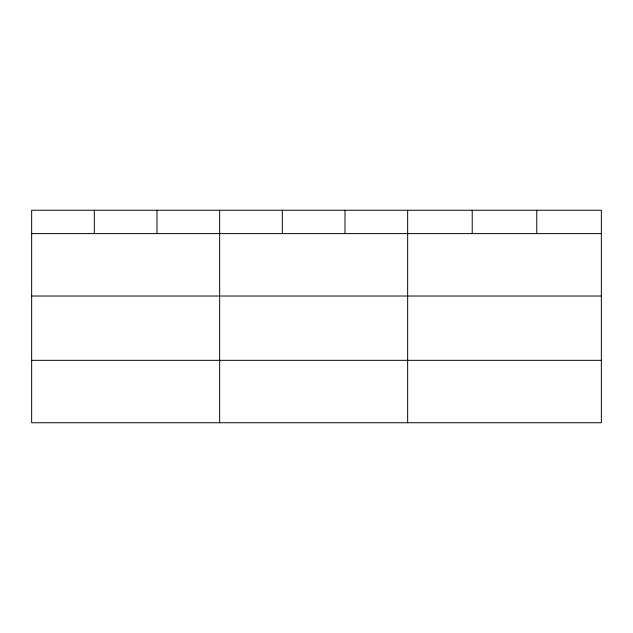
<?xml version="1.0" encoding="UTF-8"?>
<svg xmlns="http://www.w3.org/2000/svg" width="633" height="633" viewBox="0 0 633 633"><rect width="100%" height="100%" fill="white"/><g stroke="black" fill="none" stroke-linecap="round" stroke-linejoin="round"><path stroke-width="0.95" d="M601.35 296.022L601.35 210.251L31.65 210.251L31.65 422.749L601.35 422.749L601.35 296.022L31.65 296.022M31.65 233.609L601.35 233.609M31.65 360.335L601.35 360.335M536.784 210.251L536.784 233.609M472.218 210.251L472.218 233.609M407.652 210.251L407.652 422.749M344.985 210.251L344.985 233.609M282.318 210.251L282.318 233.609M219.651 210.251L219.651 422.749M156.984 210.251L156.984 233.609M94.317 210.251L94.317 233.609"/></g></svg>
